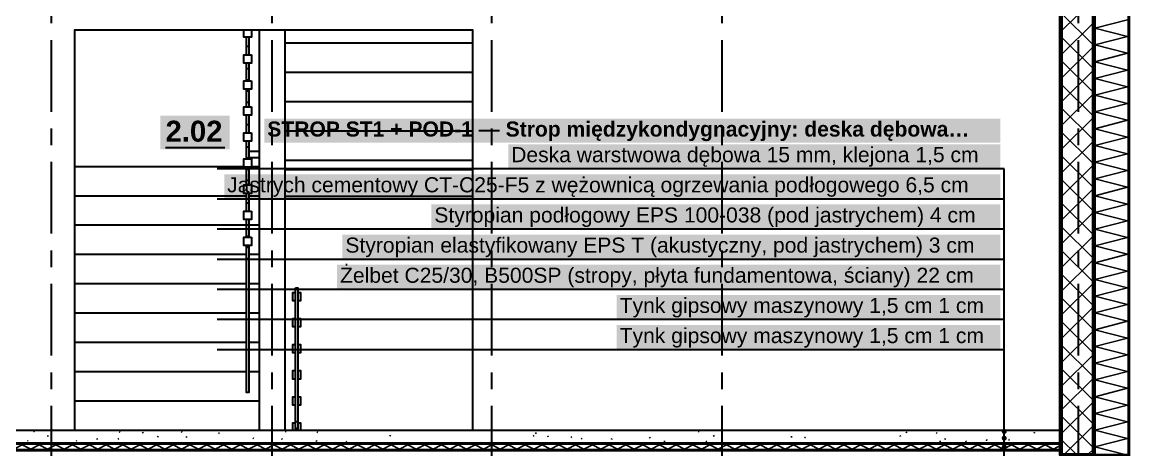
# Model space of a CAD drawing. Header units: metres. Extents: x -5.3 to 21.3, y -2 to 11.9.
# Drawn here: x 5.7 to 12.3, y 3.03 to 5.59 of the extents above; entities that cross this region are included whole.
import ezdxf

# ---------------------------------------------------------------- set-up
doc = ezdxf.new("R2010")
doc.units = ezdxf.units.M
doc.linetypes.add('PUNKTOWA', pattern=[10.5, 8.4, -1.05, 0, -1.05])
for name, color, linetype, lineweight in [('A-KRESKOWANIE', 8, 'Continuous', 18), ('A-MASKA', 7, 'Continuous', 18), ('A-OPISY', 2, 'Continuous', 25), ('A-OSIE', 1, 'PUNKTOWA', 25), ('A-POMIESZCZENIA', 2, 'Continuous', 25), ('A-SCIANY-IZOL', 4, 'Continuous', 35), ('A-SCIANY-KONSTR', 7, 'Continuous', 50), ('A-WARSTWY', 8, 'Continuous', 25), ('A-WIDOK', 7, 'Continuous', 25)]:
    doc.layers.add(name, color=color, linetype=linetype, lineweight=lineweight)
doc.styles.add('PL_ARIAL', font='arial.ttf')
doc.styles.add('PL_ARIAL_B', font='arialbd.ttf')

msp = doc.modelspace()

# ---------------------------------------------------------------- hatches: boundary and pattern name
at = {"layer": 'A-MASKA', "true_color": 0xffffff}
for points in [[(7.1436, 4.8657), (11.5341, 4.8657), (11.5341, 5.0105), (7.1436, 5.0105)], [(8.5982, 4.7127), (11.5341, 4.7127), (11.5341, 4.8575), (8.5982, 4.8575)], [(6.9041, 4.5327), (11.5341, 4.5327), (11.5341, 4.6775), (6.9041, 4.6775)], [(8.1399, 4.3527), (11.5341, 4.3527), (11.5341, 4.4975), (8.1399, 4.4975)], [(7.6095, 4.1727), (11.5341, 4.1727), (11.5341, 4.3175), (7.6095, 4.3175)], [(7.5776, 3.9927), (11.5341, 3.9927), (11.5341, 4.1375), (7.5776, 4.1375)], [(9.2455, 3.8127), (11.5341, 3.8127), (11.5341, 3.9575), (9.2455, 3.9575)], [(9.2455, 3.6327), (11.5341, 3.6327), (11.5341, 3.7775), (9.2455, 3.7775)]]:
    msp.add_hatch(color=7, dxfattribs=at).paths.add_polyline_path(points)
at = {"layer": 'A-OPISY', "true_color": 0x000000}
for points in [[(11.5716, 3.1425), (11.5711, 3.1464), (11.5696, 3.15), (11.5672, 3.1531), (11.5641, 3.1555), (11.5605, 3.157), (11.5566, 3.1575), (11.5527, 3.157), (11.5491, 3.1555), (11.546, 3.1531), (11.5436, 3.15), (11.5421, 3.1464), (11.5416, 3.1425), (11.5421, 3.1386), (11.5436, 3.135), (11.546, 3.1319), (11.5491, 3.1295), (11.5527, 3.128), (11.5566, 3.1275), (11.5605, 3.128), (11.5641, 3.1295), (11.5672, 3.1319), (11.5696, 3.135), (11.5711, 3.1386)], [(11.5716, 3.1025), (11.5711, 3.1064), (11.5696, 3.11), (11.5672, 3.1131), (11.5641, 3.1155), (11.5605, 3.117), (11.5566, 3.1175), (11.5527, 3.117), (11.5491, 3.1155), (11.546, 3.1131), (11.5436, 3.11), (11.5421, 3.1064), (11.5416, 3.1025), (11.5421, 3.0986), (11.5436, 3.095), (11.546, 3.0919), (11.5491, 3.0895), (11.5527, 3.088), (11.5566, 3.0875), (11.5605, 3.088), (11.5641, 3.0895), (11.5672, 3.0919), (11.5696, 3.095), (11.5711, 3.0986)], [(11.5716, 3.05), (11.5711, 3.0539), (11.5696, 3.0575), (11.5672, 3.0606), (11.5641, 3.063), (11.5605, 3.0645), (11.5566, 3.065), (11.5527, 3.0645), (11.5491, 3.063), (11.546, 3.0606), (11.5436, 3.0575), (11.5421, 3.0539), (11.5416, 3.05), (11.5421, 3.0461), (11.5436, 3.0425), (11.546, 3.0394), (11.5491, 3.037), (11.5527, 3.0355), (11.5566, 3.035), (11.5605, 3.0355), (11.5641, 3.037), (11.5672, 3.0394), (11.5696, 3.0425), (11.5711, 3.0461)]]:
    msp.add_hatch(color=7, dxfattribs=at).paths.add_polyline_path(points)
at = {"layer": 'A-POMIESZCZENIA', "true_color": 0xffffff}
msp.add_hatch(color=7, dxfattribs=at).paths.add_polyline_path([(6.524, 4.8275), (6.9375, 4.8275), (6.9375, 5.0275), (6.524, 5.0275)])

# ---------------------------------------------------------------- linework, layer by layer
at = {"layer": 'A-KRESKOWANIE', "lineweight": 25, "ltscale": 0.05}
for points in [[(11.895, 5.531), (12.09, 5.726)], [(12.09, 5.4462), (11.895, 5.6412)], [(11.895, 5.3896), (12.09, 5.5846)], [(12.2925, 3), (12.0975, 3.05), (12.2925, 3.1), (12.0975, 3.15), (12.2925, 3.2), (12.0975, 3.25), (12.2925, 3.3), (12.0975, 3.35), (12.2925, 3.4), (12.0975, 3.45), (12.2925, 3.5), (12.0975, 3.55), (12.2925, 3.6), (12.0975, 3.65), (12.2925, 3.7), (12.0975, 3.75), (12.2925, 3.8), (12.0975, 3.85), (12.2925, 3.9), (12.0975, 3.95), (12.2925, 4), (12.0975, 4.05), (12.2925, 4.1), (12.0975, 4.15), (12.2925, 4.2), (12.0975, 4.25), (12.2925, 4.3), (12.0975, 4.35), (12.2925, 4.4), (12.0975, 4.45), (12.2925, 4.5), (12.0975, 4.55), (12.2925, 4.6), (12.0975, 4.65), (12.2925, 4.7), (12.0975, 4.75), (12.2925, 4.8), (12.0975, 4.85), (12.2925, 4.9), (12.0975, 4.95), (12.2925, 5), (12.0975, 5.05), (12.2925, 5.1), (12.0975, 5.15), (12.2925, 5.2), (12.0975, 5.25), (12.2925, 5.3), (12.0975, 5.35), (12.2925, 5.4), (12.0975, 5.45), (12.2925, 5.5), (12.0975, 5.55), (12.2925, 5.6)], [(12.09, 5.3048), (11.895, 5.4998)], [(11.895, 5.2482), (12.09, 5.4432)], [(12.09, 5.1634), (11.895, 5.3584)], [(11.895, 5.1068), (12.09, 5.3018)], [(12.09, 5.022), (11.895, 5.217)], [(11.895, 4.9654), (12.09, 5.1604)], [(12.09, 4.8806), (11.895, 5.0756)], [(11.895, 4.8239), (12.09, 5.0189)], [(12.09, 4.7391), (11.895, 4.9341)], [(11.895, 4.6825), (12.09, 4.8775)], [(12.09, 4.5977), (11.895, 4.7927)], [(11.895, 4.5411), (12.09, 4.7361)], [(12.09, 4.4563), (11.895, 4.6513)], [(11.895, 4.3997), (12.09, 4.5947)], [(12.09, 4.3149), (11.895, 4.5099)], [(11.895, 4.2582), (12.09, 4.4532)], [(12.09, 4.1735), (11.895, 4.3685)], [(11.895, 4.1168), (12.09, 4.3118)], [(12.09, 4.032), (11.895, 4.227)], [(11.895, 3.9754), (12.09, 4.1704)], [(12.09, 3.8906), (11.895, 4.0856)], [(11.895, 3.834), (12.09, 4.029)], [(12.09, 3.7492), (11.895, 3.9442)], [(11.895, 3.6926), (12.09, 3.8876)], [(12.09, 3.6078), (11.895, 3.8028)], [(11.895, 3.5511), (12.09, 3.7461)], [(12.09, 3.4663), (11.895, 3.6613)], [(11.895, 3.4097), (12.09, 3.6047)], [(12.09, 3.3249), (11.895, 3.5199)], [(11.895, 3.2683), (12.09, 3.4633)], [(12.09, 3.1835), (11.895, 3.3785)], [(11.895, 3.1269), (12.09, 3.3219)], [(12.09, 3.0421), (11.895, 3.2371)], [(11.9095, 3), (12.09, 3.1805)], [(5.7661, 3.1404), (5.7723, 3.1435)], [(5.8491, 3.1141), (5.8558, 3.1161)], [(6.2785, 3.1365), (6.2831, 3.1417)], [(6.4212, 3.1324), (6.4174, 3.1383)], [(6.5059, 3.1078), (6.5098, 3.1137)], [(6.654, 3.1391), (6.6471, 3.1403)], [(6.6769, 3.107), (6.6822, 3.1116)], [(6.8761, 3.1303), (6.8704, 3.1343)], [(7.0804, 3.0998), (7.074, 3.1028)], [(7.2739, 3.1417), (7.267, 3.1424)], [(7.4627, 3.1369), (7.4561, 3.1393)], [(7.8929, 3.1142), (7.8957, 3.1206)], [(8.7469, 3.1147), (8.7532, 3.1179)], [(8.7643, 3.129), (8.7618, 3.1356)], [(8.8358, 3.1097), (8.8339, 3.1164)], [(8.971, 3.107), (8.9766, 3.1113)], [(9.4451, 3.1026), (9.4414, 3.1086)], [(9.7376, 3.1415), (9.7308, 3.143)], [(9.8259, 3.1132), (9.8233, 3.1196)], [(10.2915, 3.1107), (10.2845, 3.1109)], [(10.3711, 3.1044), (10.3651, 3.1081)], [(10.9378, 3.1121), (10.9364, 3.119)], [(10.9755, 3.1352), (10.971, 3.1406)], [(11.1563, 3.1316), (11.1498, 3.1341)], [(11.7359, 3.132), (11.7377, 3.1388)], [(5.65, 3.0375), (5.7, 3.0625), (5.75, 3.0375), (5.8, 3.0625), (5.85, 3.0375), (5.9, 3.0625), (5.95, 3.0375), (6, 3.0625), (6.05, 3.0375), (6.1, 3.0625), (6.15, 3.0375), (6.2, 3.0625), (6.25, 3.0375), (6.3, 3.0625), (6.35, 3.0375), (6.4, 3.0625), (6.45, 3.0375), (6.5, 3.0625), (6.55, 3.0375), (6.6, 3.0625), (6.65, 3.0375), (6.7, 3.0625), (6.75, 3.0375), (6.8, 3.0625), (6.85, 3.0375), (6.9, 3.0625), (6.95, 3.0375), (7, 3.0625), (7.05, 3.0375), (7.1, 3.0625), (7.15, 3.0375), (7.2, 3.0625), (7.25, 3.0375), (7.3, 3.0625), (7.35, 3.0375), (7.4, 3.0625), (7.45, 3.0375), (7.5, 3.0625), (7.55, 3.0375), (7.6, 3.0625), (7.65, 3.0375), (7.7, 3.0625), (7.75, 3.0375), (7.8, 3.0625), (7.85, 3.0375), (7.9, 3.0625), (7.95, 3.0375), (8, 3.0625), (8.05, 3.0375), (8.1, 3.0625), (8.15, 3.0375), (8.2, 3.0625), (8.25, 3.0375), (8.3, 3.0625), (8.35, 3.0375), (8.4, 3.0625), (8.45, 3.0375), (8.5, 3.0625), (8.55, 3.0375), (8.6, 3.0625), (8.65, 3.0375), (8.7, 3.0625), (8.75, 3.0375), (8.8, 3.0625), (8.85, 3.0375), (8.9, 3.0625), (8.95, 3.0375), (9, 3.0625), (9.05, 3.0375), (9.1, 3.0625), (9.15, 3.0375), (9.2, 3.0625), (9.25, 3.0375), (9.3, 3.0625), (9.35, 3.0375), (9.4, 3.0625), (9.45, 3.0375), (9.5, 3.0625), (9.55, 3.0375), (9.6, 3.0625), (9.65, 3.0375), (9.7, 3.0625), (9.75, 3.0375), (9.8, 3.0625), (9.85, 3.0375), (9.9, 3.0625), (9.95, 3.0375), (10, 3.0625), (10.05, 3.0375), (10.1, 3.0625), (10.15, 3.0375), (10.2, 3.0625), (10.25, 3.0375), (10.3, 3.0625), (10.35, 3.0375), (10.4, 3.0625), (10.45, 3.0375), (10.5, 3.0625), (10.55, 3.0375), (10.6, 3.0625), (10.65, 3.0375), (10.7, 3.0625), (10.75, 3.0375), (10.8, 3.0625), (10.85, 3.0375), (10.9, 3.0625), (10.95, 3.0375), (11, 3.0625), (11.05, 3.0375), (11.1, 3.0625), (11.15, 3.0375), (11.2, 3.0625), (11.25, 3.0375), (11.3, 3.0625), (11.35, 3.0375), (11.4, 3.0625), (11.45, 3.0375), (11.5, 3.0625), (11.55, 3.0375), (11.6, 3.0625), (11.65, 3.0375), (11.7, 3.0625), (11.75, 3.0375), (11.8, 3.0625), (11.85, 3.0375), (11.895, 3.06)], [(5.7307, 3.0836), (5.7346, 3.0894)], [(6.0208, 3.0837), (6.0252, 3.0891)], [(6.1475, 3.0937), (6.1441, 3.0998)], [(6.2695, 3.0966), (6.2754, 3.1004)], [(7.2505, 3.095), (7.2474, 3.1013)], [(7.4571, 3.0829), (7.4528, 3.0884)], [(7.6348, 3.0795), (7.6287, 3.0829)], [(9.0385, 3.0971), (9.0333, 3.1017)], [(9.2141, 3.0936), (9.2169, 3.1)], [(9.531, 3.08), (9.5303, 3.087)], [(9.782, 3.0807), (9.7766, 3.0851)], [(11.1734, 3.0797), (11.1735, 3.0867)], [(11.2075, 3.0959), (11.2008, 3.098)], [(11.3289, 3.0797), (11.3269, 3.0864)], [(11.4498, 3.0871), (11.4525, 3.0936)], [(11.5877, 3.0899), (11.5827, 3.0949)], [(11.9907, 3), (11.895, 3.0957)], [(12.051, 3), (12.09, 3.039)]]:
    msp.add_lwpolyline(points, dxfattribs=at)
at = {"layer": 'A-OPISY', "lineweight": 35, "ltscale": 0.05}
for points in [[(11.5566, 4.71), (6.8616, 4.71)], [(11.5566, 3.45), (11.5566, 4.71)], [(11.5566, 4.53), (6.8616, 4.53)], [(11.5566, 4.35), (6.8616, 4.35)], [(11.5566, 4.17), (6.8616, 4.17)], [(11.5566, 3.99), (6.8616, 3.99)], [(11.5566, 3.81), (6.8616, 3.81)], [(11.5566, 3.63), (6.8616, 3.63)], [(11.5566, 2.775), (11.5566, 3.45)]]:
    msp.add_lwpolyline(points, dxfattribs=at)
at = {"layer": 'A-OSIE', "linetype": 'PUNKTOWA', "lineweight": 35, "ltscale": 0.050945, "flags": 128}
for points in [[(5.875, -1.5002), (5.875, 10.696)], [(7.19, -1.5002), (7.19, 10.696)], [(8.5, -1.5002), (8.5, 10.696)], [(9.875, -1.5002), (9.875, 10.696)], [(12, -1.5002), (12, 10.696)]]:
    msp.add_lwpolyline(points, dxfattribs=at)
at = {"layer": 'A-POMIESZCZENIA', "lineweight": 35, "ltscale": 0.05}
msp.add_lwpolyline([(6.554, 4.8375), (6.9075, 4.8375)], dxfattribs=at)
at = {"layer": 'A-SCIANY-IZOL', "lineweight": 50, "ltscale": 0.05}
for points in [[(12.09, 6.15), (12.09, 6.15), (12.09, 6.15), (12.3, 6.15), (12.3, 6.15), (12.3, 6.15), (12.3, 6.15), (12.3, 3), (12.3, 3), (12.3, 3), (12.3, 3), (12.3, 3), (12.09, 3), (12.09, 3), (12.09, 3), (12.09, 3), (12.09, 6.15)], [(3.95, 3.03), (3.95, 3.03), (3.95, 3.07), (3.95, 3.07), (3.95, 3.07), (11.895, 3.07), (11.895, 3.07), (11.895, 3.07), (11.895, 3.03), (11.895, 3.03), (11.895, 3.03), (3.95, 3.03)]]:
    msp.add_lwpolyline(points, close=True, dxfattribs=at)
at = {"layer": 'A-SCIANY-KONSTR', "lineweight": 70, "ltscale": 0.05}
msp.add_lwpolyline([(11.895, 5.93), (11.895, 5.93), (11.895, 5.93), (12.09, 5.93), (12.09, 5.93), (12.09, 5.93), (12.09, 5.93), (12.09, 3), (12.09, 3), (12.09, 3), (12.09, 3), (12.09, 3), (11.895, 3), (11.895, 3), (11.895, 3), (11.895, 3), (11.895, 5.93)], close=True, dxfattribs=at)
at = {"layer": 'A-WARSTWY', "lineweight": 35, "ltscale": 0.05}
msp.add_lwpolyline([(3.95, 3.15), (3.95, 3.15), (3.95, 3.15), (3.95, 3.15), (11.895, 3.15), (11.895, 3.15), (11.895, 3.15), (11.895, 3.15), (11.895, 3.07), (11.895, 3.07), (11.895, 3.07), (11.895, 3.07), (11.895, 3.07), (3.95, 3.07), (3.95, 3.07), (3.95, 3.07), (3.95, 3.07), (3.95, 3.15)], close=True, dxfattribs=at)
at = {"layer": 'A-WIDOK', "lineweight": 35, "ltscale": 0.05}
for points in [[(8.388, 3.1504), (8.388, 5.538), (6.012, 5.538), (6.012, 3.1504)], [(7.0665, 5.5376), (7.0665, 5.4972), (7.0215, 5.4972), (7.0215, 5.5376)], [(7.037, 5.4421), (7.037, 5.4968)], [(7.051, 5.4968), (7.051, 5.4421)], [(7.115, 3.1504), (7.115, 5.5376)], [(7.265, 5.5376), (7.265, 3.1504)], [(7.037, 5.3921), (7.037, 5.4417), (7.051, 5.4417), (7.051, 5.3921)], [(8.3876, 5.46), (7.2654, 5.46)], [(7.0665, 5.3917), (7.0665, 5.3417), (7.0215, 5.3417), (7.0215, 5.3917), (7.0665, 5.3917)], [(7.037, 5.3087), (7.037, 5.3413)], [(7.037, 5.2421), (7.037, 5.3083), (7.051, 5.3083), (7.051, 5.2421)], [(7.051, 5.3413), (7.051, 5.3087)], [(8.3876, 5.285), (7.2654, 5.285)], [(7.0665, 5.2361), (7.0665, 5.1861), (7.0215, 5.1861), (7.0215, 5.2361), (7.0665, 5.2361)], [(7.037, 5.2417), (7.051, 5.2417), (7.051, 5.2365)], [(7.037, 5.1754), (7.037, 5.1857)], [(7.037, 5.1087), (7.037, 5.175), (7.051, 5.175), (7.051, 5.1087)], [(7.051, 5.1857), (7.051, 5.1754)], [(7.037, 5.081), (7.037, 5.1083), (7.051, 5.1083), (7.051, 5.081)], [(8.3876, 5.11), (7.2654, 5.11)], [(7.0665, 5.0806), (7.0665, 5.0306), (7.0215, 5.0306), (7.0215, 5.0806), (7.0665, 5.0806)], [(7.037, 4.9754), (7.037, 5.0302)], [(7.051, 5.0302), (7.051, 4.9754)], [(7.037, 4.9254), (7.037, 4.975), (7.051, 4.975), (7.051, 4.9254)], [(7.0665, 4.925), (7.0665, 4.875), (7.0215, 4.875), (7.0215, 4.925), (7.0665, 4.925)], [(8.3876, 4.935), (7.2654, 4.935)], [(7.037, 4.8421), (7.037, 4.8746)], [(7.037, 4.7754), (7.037, 4.8417), (7.051, 4.8417), (7.051, 4.7754)], [(7.051, 4.8746), (7.051, 4.8421)], [(7.0665, 4.7694), (7.0665, 4.7194), (7.0215, 4.7194), (7.0215, 4.7694), (7.0665, 4.7694)], [(7.037, 4.775), (7.051, 4.775), (7.051, 4.7698)], [(7.0514, 4.815), (7.1146, 4.815)], [(7.1146, 4.775), (7.0514, 4.775)], [(8.3876, 4.76), (7.2654, 4.76)], [(6.0124, 4.725), (7.0211, 4.725)], [(7.037, 4.7087), (7.037, 4.719)], [(7.037, 4.6421), (7.037, 4.7083), (7.051, 4.7083), (7.051, 4.6421)], [(7.051, 4.719), (7.051, 4.7087)], [(7.0669, 4.725), (7.1146, 4.725)], [(8.3876, 4.705), (7.2654, 4.705)], [(7.037, 4.6143), (7.037, 4.6417), (7.051, 4.6417), (7.051, 4.6143)], [(7.0665, 4.6139), (7.0665, 4.5639), (7.0215, 4.5639), (7.0215, 4.6139), (7.0665, 4.6139)], [(7.037, 4.5087), (7.037, 4.5635)], [(7.051, 4.5635), (7.051, 4.5087)], [(6.0124, 4.55), (7.0366, 4.55)], [(7.037, 4.4587), (7.037, 4.5083), (7.051, 4.5083), (7.051, 4.4587)], [(7.0514, 4.55), (7.1146, 4.55)], [(8.3876, 4.545), (7.2654, 4.545)], [(7.0665, 4.4583), (7.0665, 4.4083), (7.0215, 4.4083), (7.0215, 4.4583), (7.0665, 4.4583)], [(6.0124, 4.375), (7.0366, 4.375)], [(7.037, 4.3754), (7.037, 4.4079)], [(7.037, 4.3087), (7.037, 4.375), (7.051, 4.375), (7.051, 4.3087)], [(7.051, 4.4079), (7.051, 4.3754)], [(7.0514, 4.375), (7.1146, 4.375)], [(7.0665, 4.3028), (7.0665, 4.2528), (7.0215, 4.2528), (7.0215, 4.3028), (7.0665, 4.3028)], [(7.037, 4.3083), (7.051, 4.3083), (7.051, 4.3032)], [(7.037, 4.2421), (7.037, 4.2524)], [(7.037, 4.1754), (7.037, 4.2417), (7.051, 4.2417), (7.051, 4.1754)], [(7.051, 4.2524), (7.051, 4.2421)], [(6.0124, 4.2), (7.0366, 4.2)], [(7.037, 4.175), (7.051, 4.175), (7.051, 3.375), (7.037, 3.375), (7.037, 4.175)], [(7.0514, 4.2), (7.1146, 4.2)], [(6.0124, 4.025), (7.0366, 4.025)], [(7.0514, 4.025), (7.1146, 4.025)], [(7.3286, 3.9222), (7.3135, 3.9222), (7.3135, 3.9722), (7.3286, 3.9722)], [(7.329, 4), (7.343, 4), (7.343, 3.2), (7.329, 3.2), (7.329, 4)], [(7.3434, 3.9722), (7.3585, 3.9722), (7.3585, 3.9222), (7.3434, 3.9222)], [(6.0124, 3.85), (7.0366, 3.85)], [(7.0514, 3.85), (7.1146, 3.85)], [(7.3286, 3.7667), (7.3135, 3.7667), (7.3135, 3.8167), (7.3286, 3.8167)], [(7.3434, 3.8167), (7.3585, 3.8167), (7.3585, 3.7667), (7.3434, 3.7667)], [(6.0124, 3.675), (7.0366, 3.675)], [(7.0514, 3.675), (7.1146, 3.675)], [(7.3286, 3.6111), (7.3135, 3.6111), (7.3135, 3.6611), (7.3286, 3.6611)], [(7.3434, 3.6611), (7.3585, 3.6611), (7.3585, 3.6111), (7.3434, 3.6111)], [(6.0124, 3.5), (7.0366, 3.5)], [(7.0514, 3.5), (7.1146, 3.5)], [(7.3286, 3.4556), (7.3135, 3.4556), (7.3135, 3.5056), (7.3286, 3.5056)], [(7.3434, 3.5056), (7.3585, 3.5056), (7.3585, 3.4556), (7.3434, 3.4556)], [(6.0124, 3.325), (7.1146, 3.325)], [(7.3286, 3.3), (7.3135, 3.3), (7.3135, 3.35), (7.3286, 3.35)], [(7.3434, 3.35), (7.3585, 3.35), (7.3585, 3.3), (7.3434, 3.3)], [(7.3135, 3.1504), (7.3135, 3.1944), (7.3286, 3.1944)], [(7.329, 3.1504), (7.329, 3.1996)], [(7.343, 3.1996), (7.343, 3.1504)], [(7.3434, 3.1944), (7.3585, 3.1944), (7.3585, 3.1504)], [(7.33, 3.1504), (7.33, 3.1622), (7.342, 3.1622), (7.342, 3.1504)]]:
    msp.add_lwpolyline(points, dxfattribs=at)

# ---------------------------------------------------------------- texts
at = {"layer": 'A-OPISY'}
for s, style, p in [('STROP ST1 + POD-1 — Strop międzykondygnacyjny: deska dębowa…', 'PL_ARIAL_B', (7.1611, 4.903)), ('Deska warstwowa dębowa 15 mm, klejona 1,5 cm', 'PL_ARIAL', (8.6157, 4.75)), ('Jastrych cementowy CT-C25-F5 z wężownicą ogrzewania podłogowego 6,5 cm', 'PL_ARIAL', (6.9216, 4.57)), ('Styropian podłogowy EPS 100-038 (pod jastrychem) 4 cm', 'PL_ARIAL', (8.1574, 4.39)), ('Styropian elastyfikowany EPS T (akustyczny, pod jastrychem) 3 cm', 'PL_ARIAL', (7.627, 4.21)), ('Żelbet C25/30, B500SP (stropy, płyta fundamentowa, ściany) 22 cm', 'PL_ARIAL', (7.5951, 4.03)), ('Tynk gipsowy maszynowy 1,5 cm 1 cm', 'PL_ARIAL', (9.263, 3.85)), ('Tynk gipsowy maszynowy 1,5 cm 1 cm', 'PL_ARIAL', (9.263, 3.67))]:
    msp.add_text(s, height=0.09, dxfattribs=dict(at, style=style)).set_placement(p)
at = {"layer": 'A-POMIESZCZENIA', "style": 'PL_ARIAL_B'}
msp.add_text('2.02', height=0.125, dxfattribs=at).set_placement((6.554, 4.8725))

doc.saveas('drawing.dxf')
